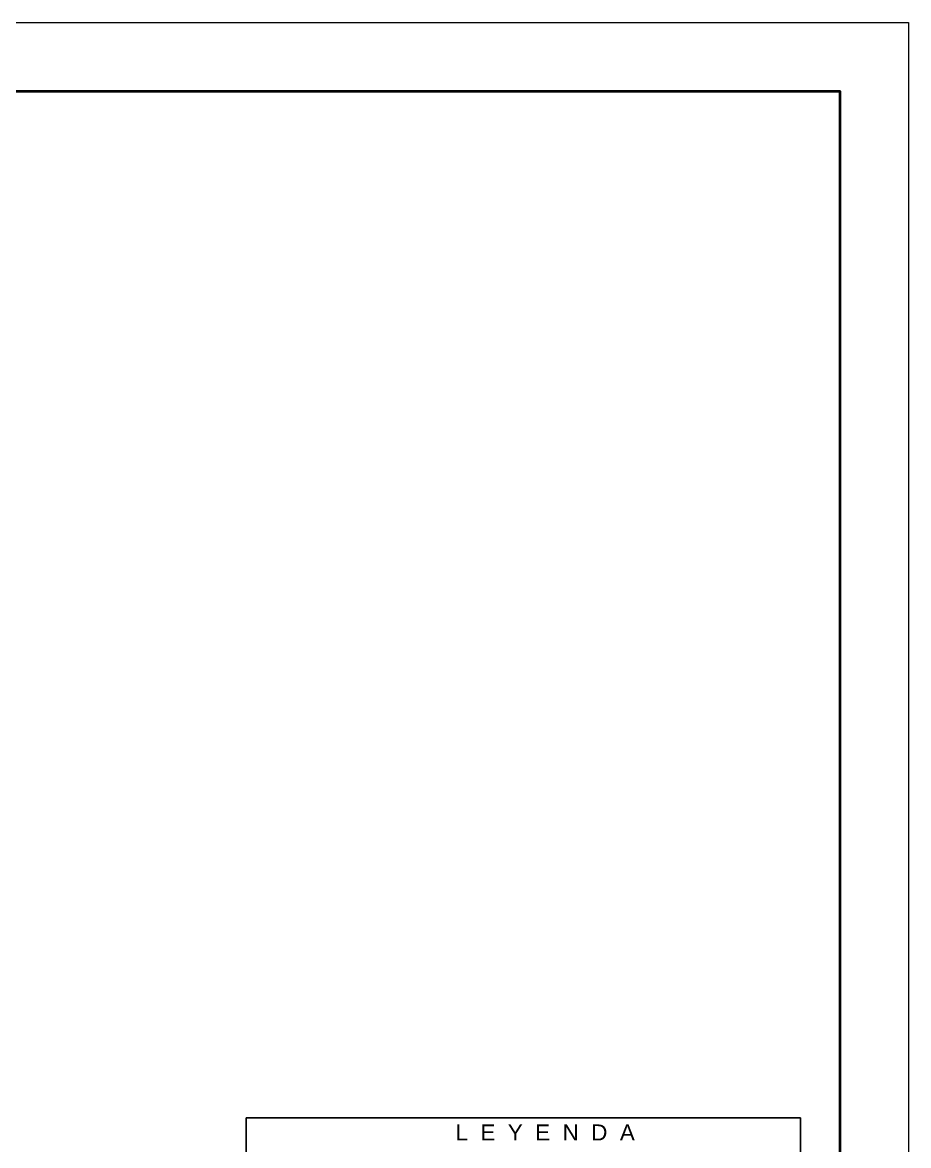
# Model space of a CAD drawing. Header units: metres. Extents: x -17 to 101, y 0 to 79.
# Drawn here: x 37.19 to 50.1, y 19.13 to 35.5 of the extents above; entities that cross this region are included whole.
import ezdxf

# ---------------------------------------------------------------- set-up
doc = ezdxf.new("R2010")
doc.units = ezdxf.units.M
doc.layers.add('ALUMBRADO', color=1, linetype='Continuous', lineweight=30)
doc.layers.add('Cotas varias El', color=253, linetype='Continuous', lineweight=13)
doc.layers.add('IE-LEYENDA', color=142, linetype='Continuous')
doc.styles.add('style1', font='arial.ttf', dxfattribs={"height": 0.35})

# ---------------------------------------------------------------- blocks, each defined once
blk = doc.blocks.new('LYYYDD')
at = {"layer": 'IE-LEYENDA', "linetype": 'Continuous'}
for p, q in [((56.74, 52.331), (50.523, 52.331)), ((50.523, 52.331), (50.523, 42.125)), ((56.739, 46.855), (56.74, 52.331))]:
    blk.add_line(p, q, dxfattribs=at)
at = {"layer": 'IE-LEYENDA', "style": 'style1'}
blk.add_text('L  E  Y  E  N  D  A', height=0.17991, rotation=359.9983, dxfattribs=at).set_placement((52.871, 52.079))

msp = doc.modelspace()

# ---------------------------------------------------------------- linework, layer by layer
at = {"layer": 'Cotas varias El'}
msp.add_lwpolyline([(0, 35.5), (50.1, 35.5), (50.1, 0), (0, 0), (0, 35.5)], dxfattribs=at)
at = {"layer": 'Cotas varias El', "lineweight": 40}
msp.add_lwpolyline([(1, 34.5), (49.1, 34.5), (49.1, 1), (1, 1)], close=True, dxfattribs=at)

# ---------------------------------------------------------------- next in the draw order: block references
at = {"layer": 'ALUMBRADO', "xscale": 1.3, "yscale": 1.3, "zscale": 1.3}
msp.add_blockref('LYYYDD', (-25.236, -48.499), dxfattribs=at)

doc.saveas('drawing.dxf')
